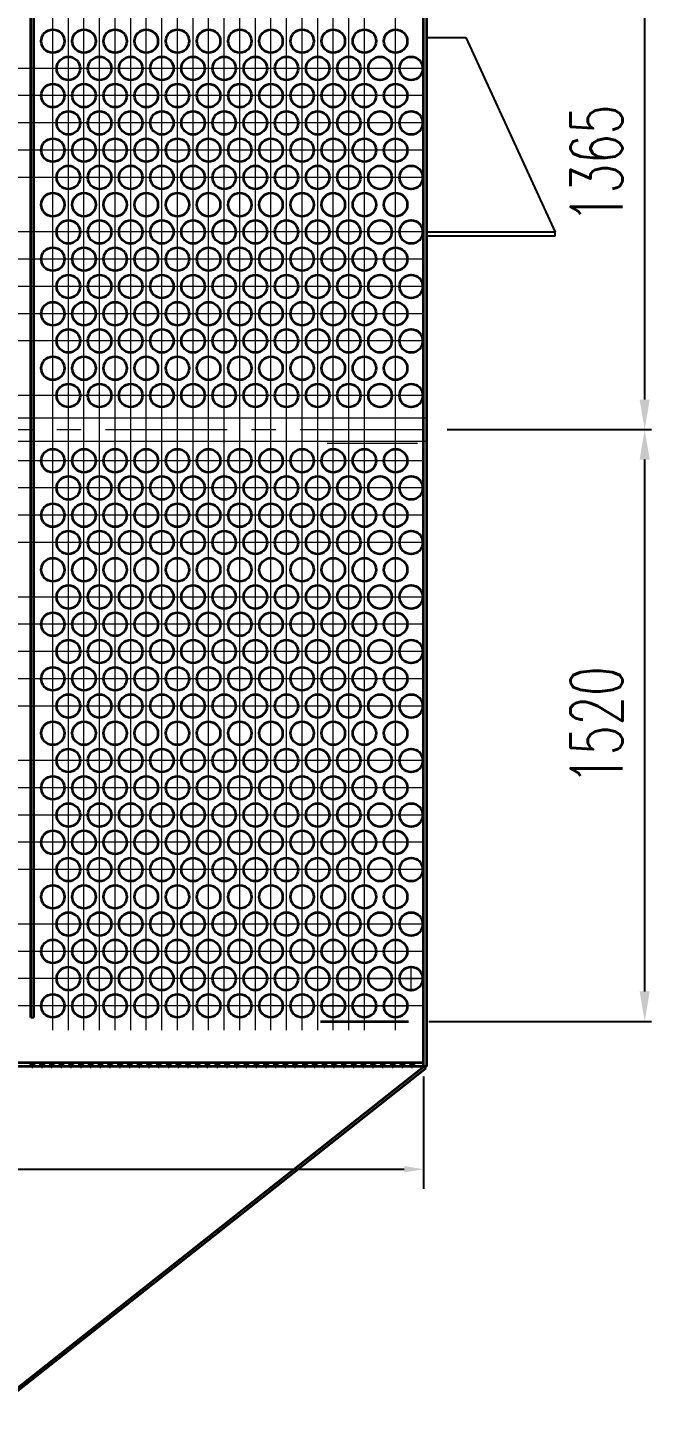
# Model space of a CAD drawing. Header units: millimetres. Extents: x -5488 to 14225, y -250 to 10250.
# Drawn here: x 3698 to 5300, y 1728 to 5259 of the extents above; entities that cross this region are included whole.
import ezdxf

# ---------------------------------------------------------------- set-up
doc = ezdxf.new("R2010")
doc.units = ezdxf.units.MM
doc.header["$LTSCALE"] = 250
doc.linetypes.add('CENTER', pattern=[2, 1.25, -0.25, 0.25, -0.25])
doc.linetypes.add('点画线', pattern=[18, 12, -2, 2, -2])
doc.layers.get('0').update_dxf_attribs({"lineweight": 25})
for name, color, linetype, lineweight in [('1轮廓实线层', 7, 'Continuous', 25), ('3中心线层', 1, 'CENTER', 15), ('8符号标注层', 31, 'Continuous', 15), ('EB0', 7, 'Continuous', 35), ('中心线层', 1, '点画线', 18), ('尺寸线层', 3, 'Continuous', 18)]:
    doc.layers.add(name, color=color, linetype=linetype, lineweight=lineweight)
doc.styles.add('TH_GBDIM', font='txt_2.shx', dxfattribs={"width": 0.8, "bigfont": 'gbcbig.shx'})
doc.styles.add('标准', font='txt', dxfattribs={"width": 0.667, "bigfont": 'gbcbig.shx'})
doc.dimstyles.new('TH_GBDIM', dxfattribs={"dimscale": 25, "dimtxt": 3.5, "dimasz": 2, "dimexe": 2, "dimexo": 1, "dimgap": 1.5, "dimtad": 1, "dimdec": 0, "dimzin": 0, "dimdsep": 46, "dimtxsty": 'TH_GBDIM', "dimcen": 2.5, "dimclrd": 4, "dimclre": 4, "dimclrt": 3, "dimadec": 0, "dimazin": 0, "dimtfac": 0.714286, "dimtdec": 0, "dimtmove": 0, "dimatfit": 3, "dimfxl": 0, "dimtzin": 0, "dimlwd": -1, "dimlwe": -1, "dimarcsym": 0})
doc.dimstyles.new('标准', dxfattribs={"dimscale": 35, "dimtxt": 3.8, "dimasz": 2.2, "dimexe": 0.5, "dimexo": 1.5, "dimgap": 1.63, "dimtad": 1, "dimdec": 0, "dimdsep": 46, "dimtxsty": '标准', "dimcen": 0, "dimdle": 6, "dimclrd": 6, "dimclre": 6, "dimclrt": 6, "dimaunit": 1, "dimazin": 2, "dimtfac": 1, "dimtdec": 0, "dimtmove": 0, "dimatfit": 3, "dimfxl": 0, "dimtolj": 1, "dimtzin": 0, "dimarcsym": 0})

# ---------------------------------------------------------------- blocks, each defined once
blk = doc.blocks.new('*D423')
at = {"layer": 'Defpoints', "color": 0}
for p in [(4722.6, 5591.5), (4722.6, 4226.5), (5282, 4226.5)]:
    blk.add_point(p, dxfattribs=at)
at = {"layer": '尺寸线层', "color": 6, "lineweight": -2}
for p, q in [((4775.1, 5591.5), (5299.5, 5591.5)), ((5282, 5514.5), (5282, 4303.5)), ((4775.1, 4226.5), (5299.5, 4226.5))]:
    blk.add_line(p, q, dxfattribs=at)
at = {"layer": '尺寸线层', "color": 6}
for points in [[(5269.2, 5514.5), (5294.9, 5514.5), (5282, 5591.5)], [(5269.2, 4303.5), (5294.9, 4303.5), (5282, 4226.5)]]:
    blk.add_solid(points, dxfattribs=at)
at = {"layer": '尺寸线层', "color": 6, "insert": (5158.5, 4909), "char_height": 133, "attachment_point": 5, "rotation": 90, "style": '标准', "bg_fill": 3, "box_fill_scale": 1.1, "bg_fill_color": 256, "bg_fill_true_color": 13158600, "bg_fill_transparency": 10849644}
blk.add_mtext('\\A1;1365', dxfattribs=at)
blk = doc.blocks.new('*D424')
at = {"layer": 'Defpoints', "color": 0}
for p in [(4722.6, 4226.5), (4675.6, 2706.5), (5282, 2706.5)]:
    blk.add_point(p, dxfattribs=at)
at = {"layer": '尺寸线层', "color": 6, "lineweight": -2}
for p, q in [((4775.1, 4226.5), (5299.5, 4226.5)), ((5282, 4149.5), (5282, 2783.5)), ((4728.1, 2706.5), (5299.5, 2706.5))]:
    blk.add_line(p, q, dxfattribs=at)
at = {"layer": '尺寸线层', "color": 6}
for points in [[(5269.2, 4149.5), (5294.9, 4149.5), (5282, 4226.5)], [(5269.2, 2783.5), (5294.9, 2783.5), (5282, 2706.5)]]:
    blk.add_solid(points, dxfattribs=at)
at = {"layer": '尺寸线层', "color": 6, "insert": (5158.5, 3466.5), "char_height": 133, "attachment_point": 5, "rotation": 90, "style": '标准', "bg_fill": 3, "box_fill_scale": 1.1, "bg_fill_color": 256, "bg_fill_true_color": 13158600, "bg_fill_transparency": 10929592}
blk.add_mtext('\\A1;1520', dxfattribs=at)
blk = doc.blocks.new('*D432')
at = {"color": 4}
for p, q in [((1905.6, 2676.5), (1905.6, 2277.1)), ((4714.6, 2565.5), (4714.6, 2277.1)), ((1955.6, 2327.1), (4664.6, 2327.1))]:
    blk.add_line(p, q, dxfattribs=at)
for points in [[(1955.6, 2335.4), (1955.6, 2318.7), (1905.6, 2327.1)], [(4664.6, 2335.4), (4664.6, 2318.7), (4714.6, 2327.1)]]:
    blk.add_solid(points, dxfattribs=at)
at = {"layer": 'Defpoints', "color": 0}
for p in [(1905.6, 2701.5), (4714.6, 2590.5), (4714.6, 2327.1)]:
    blk.add_point(p, dxfattribs=at)
at = {"color": 3, "insert": (3310.1, 2408.3), "char_height": 87.5, "attachment_point": 5, "style": 'TH_GBDIM'}
blk.add_mtext('2809', dxfattribs=at)

msp = doc.modelspace()

# ---------------------------------------------------------------- linework, layer by layer
for p, q in [((3706.1, 2716.54), (3714.1, 2716.54)), ((3704.1, 2594.79), (3704.1, 2590.54)), ((3704.1, 2594.79), (3716.1, 2594.79)), ((3708.85, 2597.54), (3708.85, 2600.54)), ((3708.85, 2597.54), (3711.35, 2597.54)), ((3710.1, 2600.54), (3710.1, 2590.54)), ((3711.35, 2597.54), (3711.35, 2600.54)), ((3716.1, 2594.79), (3716.1, 2590.54)), ((3729.1, 2594.79), (3729.1, 2590.54)), ((3729.1, 2594.79), (3741.1, 2594.79)), ((3733.85, 2597.54), (3733.85, 2600.54)), ((3733.85, 2597.54), (3736.35, 2597.54)), ((3735.1, 2600.54), (3735.1, 2590.54)), ((3736.35, 2597.54), (3736.35, 2600.54)), ((3741.1, 2594.79), (3741.1, 2590.54)), ((3754.1, 2594.79), (3754.1, 2590.54)), ((3754.1, 2594.79), (3766.1, 2594.79)), ((3758.85, 2597.54), (3758.85, 2600.54)), ((3758.85, 2597.54), (3761.35, 2597.54)), ((3760.1, 2600.54), (3760.1, 2590.54)), ((3761.35, 2597.54), (3761.35, 2600.54)), ((3766.1, 2594.79), (3766.1, 2590.54)), ((3779.1, 2594.79), (3779.1, 2590.54)), ((3779.1, 2594.79), (3791.1, 2594.79)), ((3783.85, 2597.54), (3783.85, 2600.54)), ((3783.85, 2597.54), (3786.35, 2597.54)), ((3785.1, 2600.54), (3785.1, 2590.54)), ((3786.35, 2597.54), (3786.35, 2600.54)), ((3791.1, 2594.79), (3791.1, 2590.54)), ((3804.1, 2594.79), (3804.1, 2590.54)), ((3804.1, 2594.79), (3816.1, 2594.79)), ((3808.85, 2597.54), (3808.85, 2600.54)), ((3808.85, 2597.54), (3811.35, 2597.54)), ((3810.1, 2600.54), (3810.1, 2590.54)), ((3811.35, 2597.54), (3811.35, 2600.54)), ((3816.1, 2594.79), (3816.1, 2590.54)), ((3829.1, 2594.79), (3829.1, 2590.54)), ((3829.1, 2594.79), (3841.1, 2594.79)), ((3833.85, 2597.54), (3833.85, 2600.54)), ((3833.85, 2597.54), (3836.35, 2597.54)), ((3835.1, 2600.54), (3835.1, 2590.54)), ((3836.35, 2597.54), (3836.35, 2600.54)), ((3841.1, 2594.79), (3841.1, 2590.54)), ((3854.1, 2594.79), (3854.1, 2590.54)), ((3854.1, 2594.79), (3866.1, 2594.79)), ((3858.85, 2597.54), (3858.85, 2600.54)), ((3858.85, 2597.54), (3861.35, 2597.54)), ((3860.1, 2600.54), (3860.1, 2590.54)), ((3861.35, 2597.54), (3861.35, 2600.54)), ((3866.1, 2594.79), (3866.1, 2590.54)), ((3879.1, 2594.79), (3879.1, 2590.54)), ((3879.1, 2594.79), (3891.1, 2594.79)), ((3883.85, 2597.54), (3883.85, 2600.54)), ((3883.85, 2597.54), (3886.35, 2597.54)), ((3885.1, 2600.54), (3885.1, 2590.54)), ((3886.35, 2597.54), (3886.35, 2600.54)), ((3891.1, 2594.79), (3891.1, 2590.54)), ((3904.1, 2594.79), (3904.1, 2590.54)), ((3904.1, 2594.79), (3916.1, 2594.79)), ((3908.85, 2597.54), (3908.85, 2600.54)), ((3908.85, 2597.54), (3911.35, 2597.54)), ((3910.1, 2600.54), (3910.1, 2590.54)), ((3911.35, 2597.54), (3911.35, 2600.54)), ((3916.1, 2594.79), (3916.1, 2590.54)), ((3929.1, 2594.79), (3929.1, 2590.54)), ((3929.1, 2594.79), (3941.1, 2594.79)), ((3933.85, 2597.54), (3933.85, 2600.54)), ((3933.85, 2597.54), (3936.35, 2597.54)), ((3935.1, 2600.54), (3935.1, 2590.54)), ((3936.35, 2597.54), (3936.35, 2600.54)), ((3941.1, 2594.79), (3941.1, 2590.54)), ((3954.1, 2594.79), (3954.1, 2590.54)), ((3954.1, 2594.79), (3966.1, 2594.79)), ((3958.85, 2597.54), (3958.85, 2600.54)), ((3958.85, 2597.54), (3961.35, 2597.54)), ((3960.1, 2600.54), (3960.1, 2590.54)), ((3961.35, 2597.54), (3961.35, 2600.54)), ((3966.1, 2594.79), (3966.1, 2590.54)), ((3979.1, 2594.79), (3979.1, 2590.54)), ((3979.1, 2594.79), (3991.1, 2594.79)), ((3983.85, 2597.54), (3983.85, 2600.54)), ((3983.85, 2597.54), (3986.35, 2597.54)), ((3985.1, 2600.54), (3985.1, 2590.54)), ((3986.35, 2597.54), (3986.35, 2600.54)), ((3991.1, 2594.79), (3991.1, 2590.54)), ((4004.1, 2594.79), (4004.1, 2590.54)), ((4004.1, 2594.79), (4016.1, 2594.79)), ((4008.85, 2597.54), (4008.85, 2600.54)), ((4008.85, 2597.54), (4011.35, 2597.54)), ((4010.1, 2600.54), (4010.1, 2590.54)), ((4011.35, 2597.54), (4011.35, 2600.54)), ((4016.1, 2594.79), (4016.1, 2590.54)), ((4029.1, 2594.79), (4029.1, 2590.54)), ((4029.1, 2594.79), (4041.1, 2594.79)), ((4033.85, 2597.54), (4033.85, 2600.54)), ((4033.85, 2597.54), (4036.35, 2597.54)), ((4035.1, 2600.54), (4035.1, 2590.54)), ((4036.35, 2597.54), (4036.35, 2600.54)), ((4041.1, 2594.79), (4041.1, 2590.54)), ((4054.1, 2594.79), (4054.1, 2590.54)), ((4054.1, 2594.79), (4066.1, 2594.79)), ((4058.85, 2597.54), (4058.85, 2600.54)), ((4058.85, 2597.54), (4061.35, 2597.54)), ((4060.1, 2600.54), (4060.1, 2590.54)), ((4061.35, 2597.54), (4061.35, 2600.54)), ((4066.1, 2594.79), (4066.1, 2590.54)), ((4079.1, 2594.79), (4079.1, 2590.54)), ((4079.1, 2594.79), (4091.1, 2594.79)), ((4083.85, 2597.54), (4083.85, 2600.54)), ((4083.85, 2597.54), (4086.35, 2597.54)), ((4085.1, 2600.54), (4085.1, 2590.54)), ((4086.35, 2597.54), (4086.35, 2600.54)), ((4091.1, 2594.79), (4091.1, 2590.54)), ((4104.1, 2594.79), (4104.1, 2590.54)), ((4104.1, 2594.79), (4116.1, 2594.79)), ((4108.85, 2597.54), (4108.85, 2600.54)), ((4108.85, 2597.54), (4111.35, 2597.54)), ((4110.1, 2600.54), (4110.1, 2590.54)), ((4111.35, 2597.54), (4111.35, 2600.54)), ((4116.1, 2594.79), (4116.1, 2590.54)), ((4129.1, 2594.79), (4129.1, 2590.54)), ((4129.1, 2594.79), (4141.1, 2594.79)), ((4133.85, 2597.54), (4133.85, 2600.54)), ((4133.85, 2597.54), (4136.35, 2597.54)), ((4135.1, 2600.54), (4135.1, 2590.54)), ((4136.35, 2597.54), (4136.35, 2600.54)), ((4141.1, 2594.79), (4141.1, 2590.54)), ((4154.1, 2594.79), (4154.1, 2590.54)), ((4154.1, 2594.79), (4166.1, 2594.79)), ((4158.85, 2597.54), (4158.85, 2600.54)), ((4158.85, 2597.54), (4161.35, 2597.54)), ((4160.1, 2600.54), (4160.1, 2590.54)), ((4161.35, 2597.54), (4161.35, 2600.54)), ((4166.1, 2594.79), (4166.1, 2590.54)), ((4179.1, 2594.79), (4179.1, 2590.54)), ((4179.1, 2594.79), (4191.1, 2594.79)), ((4183.85, 2597.54), (4183.85, 2600.54)), ((4183.85, 2597.54), (4186.35, 2597.54)), ((4185.1, 2600.54), (4185.1, 2590.54)), ((4186.35, 2597.54), (4186.35, 2600.54)), ((4191.1, 2594.79), (4191.1, 2590.54)), ((4204.1, 2594.79), (4204.1, 2590.54)), ((4204.1, 2594.79), (4216.1, 2594.79)), ((4208.85, 2597.54), (4208.85, 2600.54)), ((4208.85, 2597.54), (4211.35, 2597.54)), ((4210.1, 2600.54), (4210.1, 2590.54)), ((4211.35, 2597.54), (4211.35, 2600.54)), ((4216.1, 2594.79), (4216.1, 2590.54)), ((4229.1, 2594.79), (4229.1, 2590.54)), ((4229.1, 2594.79), (4241.1, 2594.79)), ((4233.85, 2597.54), (4233.85, 2600.54)), ((4233.85, 2597.54), (4236.35, 2597.54)), ((4235.1, 2600.54), (4235.1, 2590.54)), ((4236.35, 2597.54), (4236.35, 2600.54)), ((4241.1, 2594.79), (4241.1, 2590.54)), ((4254.1, 2594.79), (4254.1, 2590.54)), ((4254.1, 2594.79), (4266.1, 2594.79)), ((4258.85, 2597.54), (4258.85, 2600.54)), ((4258.85, 2597.54), (4261.35, 2597.54)), ((4260.1, 2600.54), (4260.1, 2590.54)), ((4261.35, 2597.54), (4261.35, 2600.54)), ((4266.1, 2594.79), (4266.1, 2590.54)), ((4279.1, 2594.79), (4279.1, 2590.54)), ((4279.1, 2594.79), (4291.1, 2594.79)), ((4283.85, 2597.54), (4283.85, 2600.54)), ((4283.85, 2597.54), (4286.35, 2597.54)), ((4285.1, 2600.54), (4285.1, 2590.54)), ((4286.35, 2597.54), (4286.35, 2600.54)), ((4291.1, 2594.79), (4291.1, 2590.54)), ((4304.1, 2594.79), (4304.1, 2590.54)), ((4304.1, 2594.79), (4316.1, 2594.79)), ((4308.85, 2597.54), (4308.85, 2600.54)), ((4308.85, 2597.54), (4311.35, 2597.54)), ((4310.1, 2600.54), (4310.1, 2590.54)), ((4311.35, 2597.54), (4311.35, 2600.54)), ((4316.1, 2594.79), (4316.1, 2590.54)), ((4329.1, 2594.79), (4329.1, 2590.54)), ((4329.1, 2594.79), (4341.1, 2594.79)), ((4333.85, 2597.54), (4333.85, 2600.54)), ((4333.85, 2597.54), (4336.35, 2597.54)), ((4335.1, 2600.54), (4335.1, 2590.54)), ((4336.35, 2597.54), (4336.35, 2600.54)), ((4341.1, 2594.79), (4341.1, 2590.54)), ((4354.1, 2594.79), (4354.1, 2590.54)), ((4354.1, 2594.79), (4366.1, 2594.79)), ((4358.85, 2597.54), (4358.85, 2600.54)), ((4358.85, 2597.54), (4361.35, 2597.54)), ((4360.1, 2600.54), (4360.1, 2590.54)), ((4361.35, 2597.54), (4361.35, 2600.54)), ((4366.1, 2594.79), (4366.1, 2590.54)), ((4379.1, 2594.79), (4379.1, 2590.54)), ((4379.1, 2594.79), (4391.1, 2594.79)), ((4383.85, 2597.54), (4383.85, 2600.54)), ((4383.85, 2597.54), (4386.35, 2597.54)), ((4385.1, 2600.54), (4385.1, 2590.54)), ((4386.35, 2597.54), (4386.35, 2600.54)), ((4391.1, 2594.79), (4391.1, 2590.54)), ((4404.1, 2594.79), (4404.1, 2590.54)), ((4404.1, 2594.79), (4416.1, 2594.79)), ((4408.85, 2597.54), (4408.85, 2600.54)), ((4408.85, 2597.54), (4411.35, 2597.54)), ((4410.1, 2600.54), (4410.1, 2590.54)), ((4411.35, 2597.54), (4411.35, 2600.54)), ((4416.1, 2594.79), (4416.1, 2590.54)), ((4429.1, 2594.79), (4429.1, 2590.54)), ((4429.1, 2594.79), (4441.1, 2594.79)), ((4433.85, 2597.54), (4433.85, 2600.54)), ((4433.85, 2597.54), (4436.35, 2597.54)), ((4435.1, 2600.54), (4435.1, 2590.54)), ((4436.35, 2597.54), (4436.35, 2600.54)), ((4441.1, 2594.79), (4441.1, 2590.54)), ((4454.1, 2594.79), (4454.1, 2590.54)), ((4454.1, 2594.79), (4466.1, 2594.79)), ((4458.85, 2597.54), (4458.85, 2600.54)), ((4458.85, 2597.54), (4461.35, 2597.54)), ((4460.1, 2600.54), (4460.1, 2590.54)), ((4461.35, 2597.54), (4461.35, 2600.54)), ((4466.1, 2594.79), (4466.1, 2590.54)), ((4479.1, 2594.79), (4479.1, 2590.54)), ((4479.1, 2594.79), (4491.1, 2594.79)), ((4483.85, 2597.54), (4483.85, 2600.54)), ((4483.85, 2597.54), (4486.35, 2597.54)), ((4485.1, 2600.54), (4485.1, 2590.54)), ((4486.35, 2597.54), (4486.35, 2600.54)), ((4491.1, 2594.79), (4491.1, 2590.54)), ((4504.1, 2594.79), (4504.1, 2590.54)), ((4504.1, 2594.79), (4516.1, 2594.79)), ((4508.85, 2597.54), (4508.85, 2600.54)), ((4508.85, 2597.54), (4511.35, 2597.54)), ((4510.1, 2600.54), (4510.1, 2590.54)), ((4511.35, 2597.54), (4511.35, 2600.54)), ((4516.1, 2594.79), (4516.1, 2590.54)), ((4529.1, 2594.79), (4529.1, 2590.54)), ((4529.1, 2594.79), (4541.1, 2594.79)), ((4533.85, 2597.54), (4533.85, 2600.54)), ((4533.85, 2597.54), (4536.35, 2597.54)), ((4535.1, 2600.54), (4535.1, 2590.54)), ((4536.35, 2597.54), (4536.35, 2600.54)), ((4541.1, 2594.79), (4541.1, 2590.54)), ((4554.1, 2594.79), (4554.1, 2590.54)), ((4554.1, 2594.79), (4566.1, 2594.79)), ((4558.85, 2597.54), (4558.85, 2600.54)), ((4558.85, 2597.54), (4561.35, 2597.54)), ((4560.1, 2600.54), (4560.1, 2590.54)), ((4561.35, 2597.54), (4561.35, 2600.54)), ((4566.1, 2594.79), (4566.1, 2590.54)), ((4579.1, 2594.79), (4579.1, 2590.54)), ((4579.1, 2594.79), (4591.1, 2594.79)), ((4583.85, 2597.54), (4583.85, 2600.54)), ((4583.85, 2597.54), (4586.35, 2597.54)), ((4585.1, 2600.54), (4585.1, 2590.54)), ((4586.35, 2597.54), (4586.35, 2600.54)), ((4591.1, 2594.79), (4591.1, 2590.54)), ((4604.1, 2594.79), (4604.1, 2590.54)), ((4604.1, 2594.79), (4616.1, 2594.79)), ((4608.85, 2597.54), (4608.85, 2600.54)), ((4608.85, 2597.54), (4611.35, 2597.54)), ((4610.1, 2600.54), (4610.1, 2590.54)), ((4611.35, 2597.54), (4611.35, 2600.54)), ((4616.1, 2594.79), (4616.1, 2590.54)), ((4629.1, 2594.79), (4629.1, 2590.54)), ((4629.1, 2594.79), (4641.1, 2594.79)), ((4633.85, 2597.54), (4633.85, 2600.54)), ((4633.85, 2597.54), (4636.35, 2597.54)), ((4635.1, 2600.54), (4635.1, 2590.54)), ((4636.35, 2597.54), (4636.35, 2600.54)), ((4641.1, 2594.79), (4641.1, 2590.54)), ((4654.1, 2594.79), (4654.1, 2590.54)), ((4654.1, 2594.79), (4666.1, 2594.79)), ((4658.85, 2597.54), (4658.85, 2600.54)), ((4658.85, 2597.54), (4661.35, 2597.54)), ((4660.1, 2600.54), (4660.1, 2590.54)), ((4661.35, 2597.54), (4661.35, 2600.54)), ((4666.1, 2594.79), (4666.1, 2590.54)), ((4679.1, 2594.79), (4679.1, 2590.54)), ((4679.1, 2594.79), (4691.1, 2594.79)), ((4683.85, 2597.54), (4683.85, 2600.54)), ((4683.85, 2597.54), (4686.35, 2597.54)), ((4685.1, 2600.54), (4685.1, 2590.54)), ((4686.35, 2597.54), (4686.35, 2600.54)), ((4691.1, 2594.79), (4691.1, 2590.54)), ((4715.96, 2590.54), (4720.02, 2586.12))]:
    msp.add_line(p, q)
at = {"layer": '1轮廓实线层'}
for p, q in [((3704.1, 2594.79), (3708.85, 2597.54)), ((3716.1, 2594.79), (3711.35, 2597.54)), ((3729.1, 2594.79), (3733.85, 2597.54)), ((3741.1, 2594.79), (3736.35, 2597.54)), ((3754.1, 2594.79), (3758.85, 2597.54)), ((3766.1, 2594.79), (3761.35, 2597.54)), ((3779.1, 2594.79), (3783.85, 2597.54)), ((3791.1, 2594.79), (3786.35, 2597.54)), ((3804.1, 2594.79), (3808.85, 2597.54)), ((3816.1, 2594.79), (3811.35, 2597.54)), ((3829.1, 2594.79), (3833.85, 2597.54)), ((3841.1, 2594.79), (3836.35, 2597.54)), ((3854.1, 2594.79), (3858.85, 2597.54)), ((3866.1, 2594.79), (3861.35, 2597.54)), ((3879.1, 2594.79), (3883.85, 2597.54)), ((3891.1, 2594.79), (3886.35, 2597.54)), ((3904.1, 2594.79), (3908.85, 2597.54)), ((3916.1, 2594.79), (3911.35, 2597.54)), ((3929.1, 2594.79), (3933.85, 2597.54)), ((3941.1, 2594.79), (3936.35, 2597.54)), ((3954.1, 2594.79), (3958.85, 2597.54)), ((3966.1, 2594.79), (3961.35, 2597.54)), ((3979.1, 2594.79), (3983.85, 2597.54)), ((3991.1, 2594.79), (3986.35, 2597.54)), ((4004.1, 2594.79), (4008.85, 2597.54)), ((4016.1, 2594.79), (4011.35, 2597.54)), ((4029.1, 2594.79), (4033.85, 2597.54)), ((4041.1, 2594.79), (4036.35, 2597.54)), ((4054.1, 2594.79), (4058.85, 2597.54)), ((4066.1, 2594.79), (4061.35, 2597.54)), ((4079.1, 2594.79), (4083.85, 2597.54)), ((4091.1, 2594.79), (4086.35, 2597.54)), ((4104.1, 2594.79), (4108.85, 2597.54)), ((4116.1, 2594.79), (4111.35, 2597.54)), ((4129.1, 2594.79), (4133.85, 2597.54)), ((4141.1, 2594.79), (4136.35, 2597.54)), ((4154.1, 2594.79), (4158.85, 2597.54)), ((4166.1, 2594.79), (4161.35, 2597.54)), ((4179.1, 2594.79), (4183.85, 2597.54)), ((4191.1, 2594.79), (4186.35, 2597.54)), ((4204.1, 2594.79), (4208.85, 2597.54)), ((4216.1, 2594.79), (4211.35, 2597.54)), ((4229.1, 2594.79), (4233.85, 2597.54)), ((4241.1, 2594.79), (4236.35, 2597.54)), ((4254.1, 2594.79), (4258.85, 2597.54)), ((4266.1, 2594.79), (4261.35, 2597.54)), ((4279.1, 2594.79), (4283.85, 2597.54)), ((4291.1, 2594.79), (4286.35, 2597.54)), ((4304.1, 2594.79), (4308.85, 2597.54)), ((4316.1, 2594.79), (4311.35, 2597.54)), ((4329.1, 2594.79), (4333.85, 2597.54)), ((4341.1, 2594.79), (4336.35, 2597.54)), ((4354.1, 2594.79), (4358.85, 2597.54)), ((4366.1, 2594.79), (4361.35, 2597.54)), ((4379.1, 2594.79), (4383.85, 2597.54)), ((4391.1, 2594.79), (4386.35, 2597.54)), ((4404.1, 2594.79), (4408.85, 2597.54)), ((4416.1, 2594.79), (4411.35, 2597.54)), ((4429.1, 2594.79), (4433.85, 2597.54)), ((4441.1, 2594.79), (4436.35, 2597.54)), ((4454.1, 2594.79), (4458.85, 2597.54)), ((4466.1, 2594.79), (4461.35, 2597.54)), ((4479.1, 2594.79), (4483.85, 2597.54)), ((4491.1, 2594.79), (4486.35, 2597.54)), ((4504.1, 2594.79), (4508.85, 2597.54)), ((4516.1, 2594.79), (4511.35, 2597.54)), ((4529.1, 2594.79), (4533.85, 2597.54)), ((4541.1, 2594.79), (4536.35, 2597.54)), ((4554.1, 2594.79), (4558.85, 2597.54)), ((4566.1, 2594.79), (4561.35, 2597.54)), ((4579.1, 2594.79), (4583.85, 2597.54)), ((4591.1, 2594.79), (4586.35, 2597.54)), ((4604.1, 2594.79), (4608.85, 2597.54)), ((4616.1, 2594.79), (4611.35, 2597.54)), ((4629.1, 2594.79), (4633.85, 2597.54)), ((4641.1, 2594.79), (4636.35, 2597.54)), ((4654.1, 2594.79), (4658.85, 2597.54)), ((4666.1, 2594.79), (4661.35, 2597.54)), ((4679.1, 2594.79), (4683.85, 2597.54)), ((4691.1, 2594.79), (4686.35, 2597.54))]:
    msp.add_line(p, q, dxfattribs=at)
at = {"layer": '3中心线层'}
for p, q in [((3710.1, 2586.52), (3710.1, 2603.29)), ((3735.1, 2586.52), (3735.1, 2603.29)), ((3760.1, 2586.52), (3760.1, 2603.29)), ((3785.1, 2586.52), (3785.1, 2603.29)), ((3810.1, 2586.52), (3810.1, 2603.29)), ((3835.1, 2586.52), (3835.1, 2603.29)), ((3860.1, 2586.52), (3860.1, 2603.29)), ((3885.1, 2586.52), (3885.1, 2603.29)), ((3910.1, 2586.52), (3910.1, 2603.29)), ((3935.1, 2586.52), (3935.1, 2603.29)), ((3960.1, 2586.52), (3960.1, 2603.29)), ((3985.1, 2586.52), (3985.1, 2603.29)), ((4010.1, 2586.52), (4010.1, 2603.29)), ((4035.1, 2586.52), (4035.1, 2603.29)), ((4060.1, 2586.52), (4060.1, 2603.29)), ((4085.1, 2586.52), (4085.1, 2603.29)), ((4110.1, 2586.52), (4110.1, 2603.29)), ((4135.1, 2586.52), (4135.1, 2603.29)), ((4160.1, 2586.52), (4160.1, 2603.29)), ((4185.1, 2586.52), (4185.1, 2603.29)), ((4210.1, 2586.52), (4210.1, 2603.29)), ((4235.1, 2586.52), (4235.1, 2603.29)), ((4260.1, 2586.52), (4260.1, 2603.29)), ((4285.1, 2586.52), (4285.1, 2603.29)), ((4310.1, 2586.52), (4310.1, 2603.29)), ((4335.1, 2586.52), (4335.1, 2603.29)), ((4360.1, 2586.52), (4360.1, 2603.29)), ((4385.1, 2586.52), (4385.1, 2603.29)), ((4410.1, 2586.52), (4410.1, 2603.29)), ((4435.1, 2586.52), (4435.1, 2603.29)), ((4460.1, 2586.52), (4460.1, 2603.29)), ((4485.1, 2586.52), (4485.1, 2603.29)), ((4510.1, 2586.52), (4510.1, 2603.29)), ((4535.1, 2586.52), (4535.1, 2603.29)), ((4560.1, 2586.52), (4560.1, 2603.29)), ((4585.1, 2586.52), (4585.1, 2603.29)), ((4610.1, 2586.52), (4610.1, 2603.29)), ((4635.1, 2586.52), (4635.1, 2603.29)), ((4660.1, 2586.52), (4660.1, 2603.29)), ((4685.1, 2586.52), (4685.1, 2603.29))]:
    msp.add_line(p, q, dxfattribs=at)
at = {"layer": 'EB0'}
for p, q in [((4714.6, 2590.54), (4714.6, 7746.54)), ((4722.6, 2590.54), (4722.6, 7746.54)), ((3706.1, 2716.54), (3706.1, 7273.04)), ((3714.1, 2716.54), (3714.1, 7273.04)), ((4449.6, 2706.54), (4675.6, 2706.54)), ((4722.6, 2590.54), (1897.6, 2590.54)), ((4714.6, 2600.54), (1905.6, 2600.54)), ((4715.96, 2590.54), (3631.04, 1732.42)), ((4720.02, 2586.12), (3635.1, 1728.01))]:
    msp.add_line(p, q, dxfattribs=at)
for centre in [(3762.6, 5224.04), (3842.6, 5224.04), (3922.6, 5224.04), (4002.6, 5224.04), (4082.6, 5224.04), (4162.6, 5224.04), (4242.6, 5224.04), (4322.6, 5224.04), (4402.6, 5224.04), (4482.6, 5224.04), (4482.6, 5224.04), (4562.6, 5224.04), (4562.6, 5224.04), (4642.6, 5224.04), (3802.6, 5154.04), (3882.6, 5154.04), (3962.6, 5154.04), (4042.6, 5154.04), (4122.6, 5154.04), (4202.6, 5154.04), (4282.6, 5154.04), (4362.6, 5154.04), (4442.6, 5154.04), (4522.6, 5154.04), (4602.6, 5154.04), (4682.6, 5154.04), (3762.6, 5084.04), (3842.6, 5084.04), (3922.6, 5084.04), (4002.6, 5084.04), (4082.6, 5084.04), (4162.6, 5084.04), (4242.6, 5084.04), (4322.6, 5084.04), (4402.6, 5084.04), (4482.6, 5084.04), (4482.6, 5084.04), (4562.6, 5084.04), (4562.6, 5084.04), (4642.6, 5084.04), (3802.6, 5014.04), (3882.6, 5014.04), (3962.6, 5014.04), (4042.6, 5014.04), (4122.6, 5014.04), (4202.6, 5014.04), (4282.6, 5014.04), (4362.6, 5014.04), (4442.6, 5014.04), (4522.6, 5014.04), (4602.6, 5014.04), (4682.6, 5014.04), (3762.6, 4944.04), (3842.6, 4944.04), (3922.6, 4944.04), (4002.6, 4944.04), (4082.6, 4944.04), (4162.6, 4944.04), (4242.6, 4944.04), (4322.6, 4944.04), (4402.6, 4944.04), (4482.6, 4944.04), (4482.6, 4944.04), (4562.6, 4944.04), (4562.6, 4944.04), (4642.6, 4944.04), (3802.6, 4874.04), (3882.6, 4874.04), (3962.6, 4874.04), (4042.6, 4874.04), (4122.6, 4874.04), (4202.6, 4874.04), (4282.6, 4874.04), (4362.6, 4874.04), (4442.6, 4874.04), (4522.6, 4874.04), (4602.6, 4874.04), (4682.6, 4874.04), (3762.6, 4804.04), (3842.6, 4804.04), (3922.6, 4804.04), (4002.6, 4804.04), (4082.6, 4804.04), (4162.6, 4804.04), (4242.6, 4804.04), (4322.6, 4804.04), (4402.6, 4804.04), (4482.6, 4804.04), (4482.6, 4804.04), (4562.6, 4804.04), (4562.6, 4804.04), (4642.6, 4804.04), (3802.6, 4734.04), (3882.6, 4734.04), (3962.6, 4734.04), (4042.6, 4734.04), (4122.6, 4734.04), (4202.6, 4734.04), (4282.6, 4734.04), (4362.6, 4734.04), (4442.6, 4734.04), (4522.6, 4734.04), (4602.6, 4734.04), (4682.6, 4734.04), (3762.6, 4664.04), (3842.6, 4664.04), (3922.6, 4664.04), (4002.6, 4664.04), (4082.6, 4664.04), (4162.6, 4664.04), (4242.6, 4664.04), (4322.6, 4664.04), (4402.6, 4664.04), (4482.6, 4664.04), (4482.6, 4664.04), (4562.6, 4664.04), (4562.6, 4664.04), (4642.6, 4664.04), (3802.6, 4594.04), (3882.6, 4594.04), (3962.6, 4594.04), (4042.6, 4594.04), (4122.6, 4594.04), (4202.6, 4594.04), (4282.6, 4594.04), (4362.6, 4594.04), (4442.6, 4594.04), (4522.6, 4594.04), (4602.6, 4594.04), (4682.6, 4594.04), (3762.6, 4524.04), (3842.6, 4524.04), (3922.6, 4524.04), (4002.6, 4524.04), (4082.6, 4524.04), (4162.6, 4524.04), (4242.6, 4524.04), (4322.6, 4524.04), (4402.6, 4524.04), (4482.6, 4524.04), (4482.6, 4524.04), (4562.6, 4524.04), (4562.6, 4524.04), (4642.6, 4524.04), (3802.6, 4454.04), (3882.6, 4454.04), (3962.6, 4454.04), (4042.6, 4454.04), (4122.6, 4454.04), (4202.6, 4454.04), (4282.6, 4454.04), (4362.6, 4454.04), (4442.6, 4454.04), (4522.6, 4454.04), (4602.6, 4454.04), (4682.6, 4454.04), (3762.6, 4384.04), (3842.6, 4384.04), (3922.6, 4384.04), (4002.6, 4384.04), (4082.6, 4384.04), (4162.6, 4384.04), (4242.6, 4384.04), (4322.6, 4384.04), (4402.6, 4384.04), (4482.6, 4384.04), (4482.6, 4384.04), (4562.6, 4384.04), (4562.6, 4384.04), (4642.6, 4384.04), (3802.6, 4314.04), (3882.6, 4314.04), (3962.6, 4314.04), (4042.6, 4314.04), (4122.6, 4314.04), (4202.6, 4314.04), (4282.6, 4314.04), (4362.6, 4314.04), (4442.6, 4314.04), (4522.6, 4314.04), (4602.6, 4314.04), (4682.6, 4314.04), (3762.6, 4146.54), (3842.6, 4146.54), (3922.6, 4146.54), (4002.6, 4146.54), (4082.6, 4146.54), (4162.6, 4146.54), (4242.6, 4146.54), (4322.6, 4146.54), (4402.6, 4146.54), (4482.6, 4146.54), (4482.6, 4146.54), (4562.6, 4146.54), (4562.6, 4146.54), (3802.6, 4076.54), (3882.6, 4076.54), (3962.6, 4076.54), (4042.6, 4076.54), (4122.6, 4076.54), (4202.6, 4076.54), (4282.6, 4076.54), (4362.6, 4076.54), (4442.6, 4076.54), (4522.6, 4076.54), (4602.6, 4076.54), (4682.6, 4076.54), (3762.6, 4006.54), (3842.6, 4006.54), (3922.6, 4006.54), (4002.6, 4006.54), (4082.6, 4006.54), (4162.6, 4006.54), (4242.6, 4006.54), (4322.6, 4006.54), (4402.6, 4006.54), (4482.6, 4006.54), (4482.6, 4006.54), (4562.6, 4006.54), (4562.6, 4006.54), (3802.6, 3936.54), (3882.6, 3936.54), (3962.6, 3936.54), (4042.6, 3936.54), (4122.6, 3936.54), (4202.6, 3936.54), (4282.6, 3936.54), (4362.6, 3936.54), (4442.6, 3936.54), (4522.6, 3936.54), (4602.6, 3936.54), (4682.6, 3936.54), (3762.6, 3866.54), (3842.6, 3866.54), (3922.6, 3866.54), (4002.6, 3866.54), (4082.6, 3866.54), (4162.6, 3866.54), (4242.6, 3866.54), (4322.6, 3866.54), (4402.6, 3866.54), (4482.6, 3866.54), (4482.6, 3866.54), (4562.6, 3866.54), (4562.6, 3866.54), (3802.6, 3796.54), (3882.6, 3796.54), (3962.6, 3796.54), (4042.6, 3796.54), (4122.6, 3796.54), (4202.6, 3796.54), (4282.6, 3796.54), (4362.6, 3796.54), (4442.6, 3796.54), (4522.6, 3796.54), (4602.6, 3796.54), (4682.6, 3796.54), (3762.6, 3726.54), (3842.6, 3726.54), (3922.6, 3726.54), (4002.6, 3726.54), (4082.6, 3726.54), (4162.6, 3726.54), (4242.6, 3726.54), (4322.6, 3726.54), (4402.6, 3726.54), (4482.6, 3726.54), (4482.6, 3726.54), (4562.6, 3726.54), (4562.6, 3726.54), (3802.6, 3656.54), (3882.6, 3656.54), (3962.6, 3656.54), (4042.6, 3656.54), (4122.6, 3656.54), (4202.6, 3656.54), (4282.6, 3656.54), (4362.6, 3656.54), (4442.6, 3656.54), (4522.6, 3656.54), (4602.6, 3656.54), (4682.6, 3656.54), (3762.6, 3586.54), (3842.6, 3586.54), (3922.6, 3586.54), (4002.6, 3586.54), (4082.6, 3586.54), (4162.6, 3586.54), (4242.6, 3586.54), (4322.6, 3586.54), (4402.6, 3586.54), (4482.6, 3586.54), (4482.6, 3586.54), (4562.6, 3586.54), (4562.6, 3586.54), (3802.6, 3516.54), (3882.6, 3516.54), (3962.6, 3516.54), (4042.6, 3516.54), (4122.6, 3516.54), (4202.6, 3516.54), (4282.6, 3516.54), (4362.6, 3516.54), (4442.6, 3516.54), (4522.6, 3516.54), (4602.6, 3516.54), (4682.6, 3516.54), (3762.6, 3446.54), (3842.6, 3446.54), (3922.6, 3446.54), (4002.6, 3446.54), (4082.6, 3446.54), (4162.6, 3446.54), (4242.6, 3446.54), (4322.6, 3446.54), (4402.6, 3446.54), (4482.6, 3446.54), (4482.6, 3446.54), (4562.6, 3446.54), (4562.6, 3446.54), (3802.6, 3376.54), (3882.6, 3376.54), (3962.6, 3376.54), (4042.6, 3376.54), (4122.6, 3376.54), (4202.6, 3376.54), (4282.6, 3376.54), (4362.6, 3376.54), (4442.6, 3376.54), (4522.6, 3376.54), (4602.6, 3376.54), (4682.6, 3376.54), (3762.6, 3306.54), (3842.6, 3306.54), (3922.6, 3306.54), (4002.6, 3306.54), (4082.6, 3306.54), (4162.6, 3306.54), (4242.6, 3306.54), (4322.6, 3306.54), (4402.6, 3306.54), (4482.6, 3306.54), (4482.6, 3306.54), (4562.6, 3306.54), (4562.6, 3306.54), (3802.6, 3236.54), (3882.6, 3236.54), (3962.6, 3236.54), (4042.6, 3236.54), (4122.6, 3236.54), (4202.6, 3236.54), (4282.6, 3236.54), (4362.6, 3236.54), (4442.6, 3236.54), (4522.6, 3236.54), (4602.6, 3236.54), (4682.6, 3236.54), (3762.6, 3166.54), (3842.6, 3166.54), (3922.6, 3166.54), (4002.6, 3166.54), (4082.6, 3166.54), (4162.6, 3166.54), (4242.6, 3166.54), (4322.6, 3166.54), (4402.6, 3166.54), (4482.6, 3166.54), (4482.6, 3166.54), (4562.6, 3166.54), (4562.6, 3166.54), (3802.6, 3096.54), (3882.6, 3096.54), (3962.6, 3096.54), (4042.6, 3096.54), (4122.6, 3096.54), (4202.6, 3096.54), (4282.6, 3096.54), (4362.6, 3096.54), (4442.6, 3096.54), (4522.6, 3096.54), (4602.6, 3096.54), (4682.6, 3096.54), (3762.6, 3026.54), (3842.6, 3026.54), (3922.6, 3026.54), (4002.6, 3026.54), (4082.6, 3026.54), (4162.6, 3026.54), (4242.6, 3026.54), (4322.6, 3026.54), (4402.6, 3026.54), (4482.6, 3026.54), (4482.6, 3026.54), (4562.6, 3026.54), (4562.6, 3026.54), (3802.6, 2956.54), (3882.6, 2956.54), (3962.6, 2956.54), (4042.6, 2956.54), (4122.6, 2956.54), (4202.6, 2956.54), (4282.6, 2956.54), (4362.6, 2956.54), (4442.6, 2956.54), (4522.6, 2956.54), (4602.6, 2956.54), (4682.6, 2956.54), (3762.6, 2886.54), (3842.6, 2886.54), (3922.6, 2886.54), (4002.6, 2886.54), (4082.6, 2886.54), (4162.6, 2886.54), (4242.6, 2886.54), (4322.6, 2886.54), (4402.6, 2886.54), (4482.6, 2886.54), (4482.6, 2886.54), (4562.6, 2886.54), (4562.6, 2886.54), (3802.6, 2816.54), (3882.6, 2816.54), (3962.6, 2816.54), (4042.6, 2816.54), (4122.6, 2816.54), (4202.6, 2816.54), (4282.6, 2816.54), (4362.6, 2816.54), (4442.6, 2816.54), (4522.6, 2816.54), (4602.6, 2816.54), (4682.6, 2816.54), (3762.6, 2746.54), (3842.6, 2746.54), (3922.6, 2746.54), (4002.6, 2746.54), (4082.6, 2746.54), (4162.6, 2746.54), (4242.6, 2746.54), (4322.6, 2746.54), (4402.6, 2746.54), (4482.6, 2746.54), (4482.6, 2746.54), (4562.6, 2746.54), (4562.6, 2746.54)]:
    msp.add_circle(centre, 30, dxfattribs=at)
at = {"layer": '中心线层', "linetype": '点画线', "lineweight": 18}
for p, q in [((3762.6, 2684.43), (3762.6, 6844.04)), ((3802.6, 2684.43), (3802.6, 6844.04)), ((3842.6, 2684.43), (3842.6, 6844.04)), ((3882.6, 2684.43), (3882.6, 6844.04)), ((3922.6, 2684.43), (3922.6, 6844.04)), ((3962.6, 2684.43), (3962.6, 6844.04)), ((4002.6, 2684.43), (4002.6, 6844.04)), ((4042.6, 2684.43), (4042.6, 6844.04)), ((4082.6, 2684.43), (4082.6, 6844.04)), ((4122.6, 2684.43), (4122.6, 6844.04)), ((4162.6, 2684.43), (4162.6, 6844.04)), ((4202.6, 2684.43), (4202.6, 6844.04)), ((4242.6, 2684.43), (4242.6, 6844.04)), ((4282.6, 2684.43), (4282.6, 6844.04)), ((4322.6, 2684.43), (4322.6, 6844.04)), ((4362.6, 2684.43), (4362.6, 6844.04)), ((4402.6, 2684.43), (4402.6, 6844.04)), ((4442.6, 2684.43), (4442.6, 6844.04)), ((4482.6, 2684.43), (4482.6, 6844.04)), ((4482.6, 2684.43), (4482.6, 6844.04)), ((4522.6, 2684.43), (4522.6, 6844.04)), ((4562.6, 2684.43), (4562.6, 6844.04)), ((4562.6, 2684.43), (4562.6, 6844.04)), ((4642.6, 2684.43), (4642.6, 6844.04)), ((4482.6, 4211.04), (4482.6, 4277.04)), ((4562.6, 4211.04), (4562.6, 4277.04)), ((4642.6, 4211.04), (4642.6, 4277.04)), ((4466.6, 4191.54), (4698.6, 4191.54)), ((4682.6, 2783.54), (4682.6, 2849.54)), ((4489.6, 2816.54), (4715.6, 2816.54)), ((4482.6, 2713.54), (4482.6, 2779.54)), ((4562.6, 2713.54), (4562.6, 2779.54)), ((4642.6, 2713.54), (4642.6, 2779.54)), ((4449.6, 2746.54), (4675.6, 2746.54))]:
    msp.add_line(p, q, dxfattribs=at)

# ---------------------------------------------------------------- next in the draw order: dimensions: what is measured, and where the dimension line sits
at = {"layer": '尺寸线层'}
dim = msp.add_linear_dim(base=(5282.02, 4226.54), p1=(4722.6, 5591.54), p2=(4722.6, 4226.54), angle=90, dimstyle='标准', override={"dimsah": 1, "dimtfill": 1, "dimtzin": 8}, dxfattribs=at)
dim.commit()
dim.dimension.update_dxf_attribs({"geometry": '*D423', "text_midpoint": (5158.47, 4909.04)})

# ---------------------------------------------------------------- next in the draw order: linework, layer by layer
for p, q in [((4722.6, 5233.04), (4822.6, 5233.04)), ((4822.6, 5233.04), (5052.6, 4733.04)), ((5052.6, 4733.04), (4722.6, 4733.04)), ((5052.6, 4723.04), (5052.6, 4733.04)), ((5052.6, 4723.04), (4722.6, 4723.04))]:
    msp.add_line(p, q)
at = {"layer": '8符号标注层', "color": 5}
msp.add_line((1897.6, 4256.54), (4722.6, 4256.54), dxfattribs=at)
at = {"layer": '中心线层', "linetype": '点画线', "lineweight": 18}
for p, q in [((4715.6, 5154.04), (1944.6, 5154.04)), ((4715.6, 5084.04), (1944.6, 5084.04)), ((4715.6, 5014.04), (1944.6, 5014.04)), ((4715.6, 4944.04), (1944.6, 4944.04)), ((4715.6, 4874.04), (1944.6, 4874.04)), ((4715.6, 4734.04), (1944.6, 4734.04)), ((4715.6, 4664.04), (1944.6, 4664.04)), ((4715.6, 4594.04), (1944.6, 4594.04)), ((4715.6, 4524.04), (1944.6, 4524.04)), ((4715.6, 4454.04), (1944.6, 4454.04)), ((4715.6, 4314.04), (1944.6, 4314.04))]:
    msp.add_line(p, q, dxfattribs=at)

# ---------------------------------------------------------------- next in the draw order: dimensions: what is measured, and where the dimension line sits
at = {"layer": '尺寸线层'}
dim = msp.add_linear_dim(base=(5282.02, 2706.54), p1=(4722.6, 4226.54), p2=(4675.6, 2706.54), angle=90, dimstyle='标准', override={"dimsah": 1, "dimtfill": 1, "dimtzin": 8}, dxfattribs=at)
dim.commit()
dim.dimension.update_dxf_attribs({"geometry": '*D424', "text_midpoint": (5158.47, 3466.54)})

# ---------------------------------------------------------------- next in the draw order: linework, layer by layer
at = {"layer": '3中心线层'}
msp.add_line((1897.6, 4226.54), (4722.6, 4226.54), dxfattribs=at)
at = {"layer": '8符号标注层', "color": 5}
msp.add_line((1897.6, 4196.54), (4722.6, 4196.54), dxfattribs=at)
at = {"layer": 'EB0'}
for centre in [(4642.6, 4146.54), (4642.6, 4006.54), (4642.6, 3866.54), (4642.6, 3726.54), (4642.6, 3586.54), (4642.6, 3446.54), (4642.6, 3306.54), (4642.6, 3166.54), (4642.6, 3026.54), (4642.6, 2886.54), (4642.6, 2746.54)]:
    msp.add_circle(centre, 30, dxfattribs=at)
at = {"layer": '中心线层', "linetype": '点画线', "lineweight": 18}
for p, q in [((4715.6, 4146.54), (1944.6, 4146.54)), ((4715.6, 4076.54), (1944.6, 4076.54)), ((4715.6, 4006.54), (1944.6, 4006.54)), ((4715.6, 3936.54), (1944.6, 3936.54)), ((4715.6, 3796.54), (1944.6, 3796.54)), ((4715.6, 3726.54), (1944.6, 3726.54)), ((4715.6, 3656.54), (1944.6, 3656.54)), ((4715.6, 3586.54), (1944.6, 3586.54)), ((4715.6, 3516.54), (1944.6, 3516.54)), ((4715.6, 3376.54), (1944.6, 3376.54)), ((4715.6, 3306.54), (1944.6, 3306.54)), ((4715.6, 3236.54), (1944.6, 3236.54)), ((4715.6, 3166.54), (1944.6, 3166.54)), ((4715.6, 3096.54), (1944.6, 3096.54)), ((4715.6, 2956.54), (1944.6, 2956.54)), ((4715.6, 2886.54), (1944.6, 2886.54)), ((4715.6, 2816.54), (1944.6, 2816.54)), ((4715.6, 2746.54), (1944.6, 2746.54))]:
    msp.add_line(p, q, dxfattribs=at)

# ---------------------------------------------------------------- next in the draw order: dimensions: what is measured, and where the dimension line sits
dim = msp.add_linear_dim(base=(4714.6, 2327.06), p1=(1905.6, 2701.54), p2=(4714.6, 2590.54), dimstyle='TH_GBDIM')
dim.commit()
dim.dimension.update_dxf_attribs({"geometry": '*D432', "text_midpoint": (3310.1, 2408.31)})

doc.saveas('drawing.dxf')
